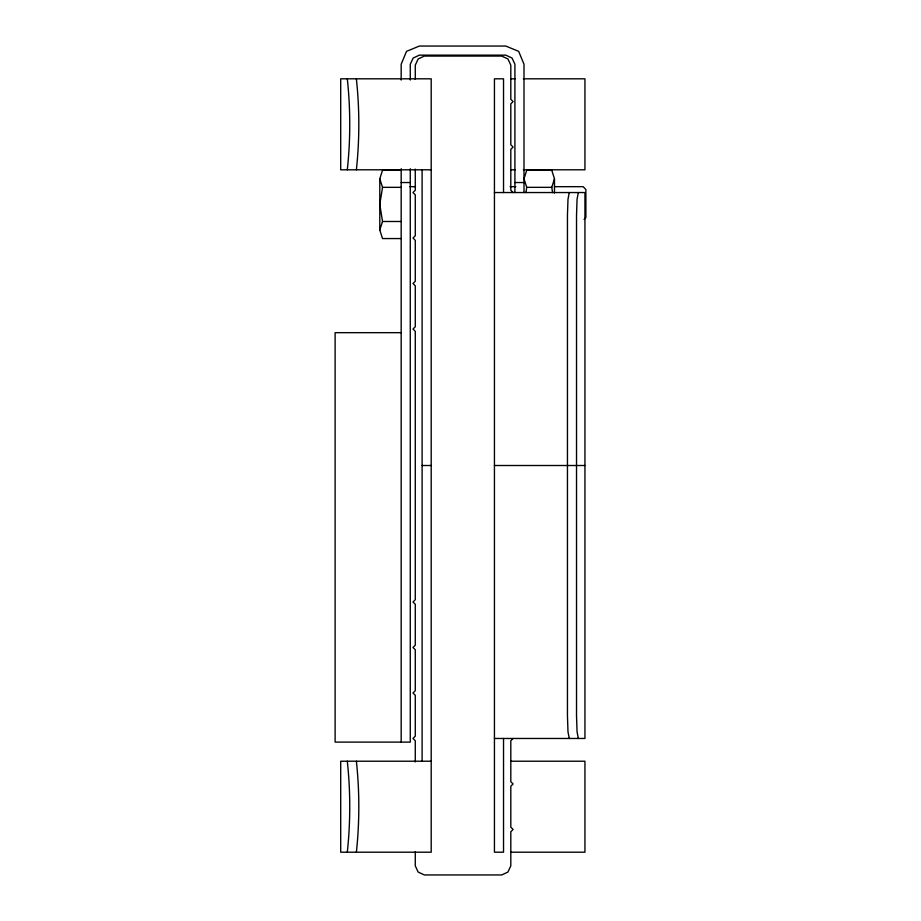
<?xml version="1.0" encoding="UTF-8"?>
<svg xmlns="http://www.w3.org/2000/svg" width="921" height="921" viewBox="0 0 921 921"><rect width="100%" height="100%" fill="white"/><g stroke="black" fill="none" stroke-linecap="round" stroke-linejoin="round"><path stroke-width="1.38" d="M401.176 170.27L382.526 170.27L379.797 178.801L382.526 187.343L379.797 204.416L382.526 221.489L379.797 230.02L382.526 238.562L401.176 238.562M525.903 192.593L526.743 187.343L524.003 178.801L526.743 170.27L551.76 170.27L554.488 178.801L554.488 193.03M347.298 169.798C350.556 139.796 350.556 108.805 347.298 78.815M356.369 169.798C359.627 139.796 359.627 108.805 356.369 78.815M347.298 852.201C350.556 822.2 350.556 791.208 347.298 761.218M356.369 852.201C359.627 822.2 359.627 791.208 356.369 761.218M569.27 192.547L567.992 199.212L567.451 215.295L567.451 715.721L567.992 731.804L569.27 738.469M578.342 192.547L577.053 199.212L576.523 215.295L576.523 715.721L577.053 731.804L578.342 738.469M552.6 192.593L551.76 187.343L554.488 178.801M584.064 219.44L585.883 217.529L585.883 189.542L583.154 186.675L554.488 186.675M513.089 738.469L510.81 740.749L510.81 781.687L513.089 783.967L510.81 786.235L510.81 827.185L513.089 829.453L510.81 831.732L510.81 865.855L507.932 872.06L501.715 874.95L424.374 874.95L418.157 872.06L415.279 865.855L415.279 851.637M510.602 78.815L515.184 78.815M523.312 78.815L584.939 78.815L584.939 169.798L523.312 169.798M431.201 169.798L340.701 169.798L340.701 78.815L431.201 78.815L431.201 852.201L340.701 852.201L340.701 761.218L431.201 761.218M510.602 169.798L515.184 169.798M401.176 182.531L410.271 182.531M514.908 182.531L524.003 182.531M409.776 186.675L415.509 186.675M510.073 186.675L515.806 186.675M382.526 187.343L401.176 187.343M526.743 187.343L551.76 187.343M494.439 192.547L584.939 192.547L584.939 738.469L494.439 738.469M382.526 221.489L401.176 221.489M401.475 332.665L335.117 332.665L335.117 742.107L410.271 742.107L410.271 168.727M422.106 465.508L431.201 465.508M494.439 465.508L567.106 465.508M567.451 465.508L584.939 465.508M510.602 761.218L584.939 761.218L584.939 852.201L510.602 852.201M513.089 192.547L510.81 190.267L510.81 149.329L513.089 147.049L510.81 144.781L510.81 103.831L513.089 101.552L510.81 99.284L510.81 65.161L507.932 58.944L501.715 56.066L424.374 56.066L418.157 58.944L415.279 65.161L415.279 79.379M524.003 192.489L524.003 64.251L518.684 51.38L505.813 46.05L419.377 46.05L406.506 51.38L401.176 64.251L401.176 80.046M514.908 192.489L514.908 64.251L512.03 58.035L505.813 55.145L419.377 55.145L413.161 58.035L410.271 64.251L410.271 80.046M503.534 192.547L503.534 78.815L494.439 78.815L494.439 852.201L503.534 852.201L503.534 738.469M422.106 169.798L422.106 761.218M415.279 169.096L415.279 190.267L412.999 192.547L415.279 194.815L415.279 235.764L412.999 238.032L415.279 240.312L415.279 281.262L412.999 283.53L415.279 285.809L415.279 326.748L412.999 329.027L415.279 331.295L415.279 599.709L412.999 601.989L415.279 604.268L415.279 645.207L412.999 647.486L415.279 649.754L415.279 690.704L412.999 692.972L415.279 695.251L415.279 736.19L412.999 738.469L415.279 740.749L415.279 761.92M401.176 168.727L401.176 742.107M379.797 178.801L379.797 230.02"/></g></svg>
